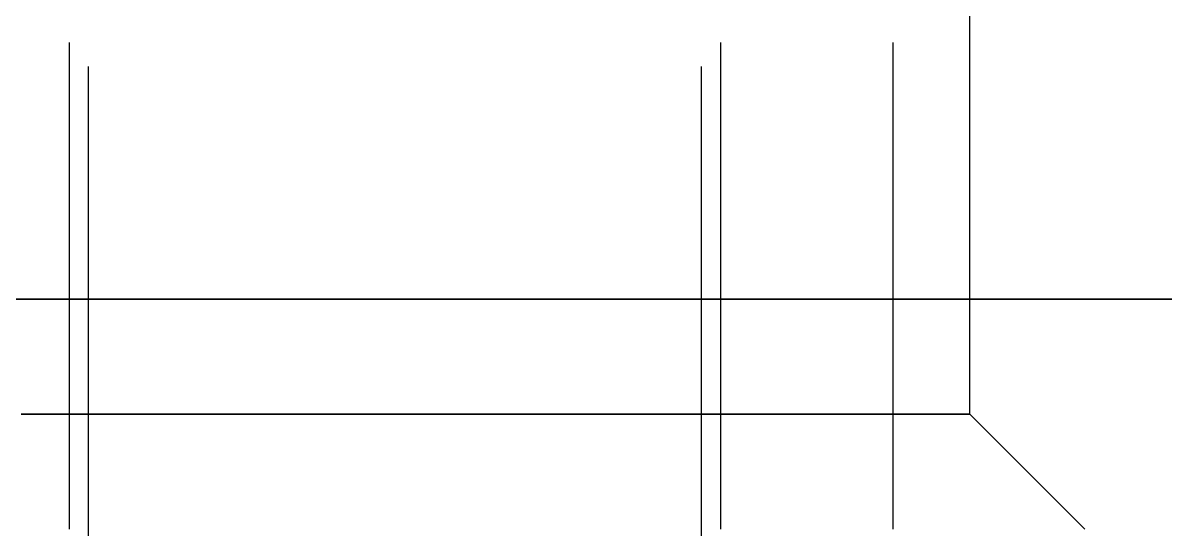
# Model space of a CAD drawing. Header units: millimetres. Extents: x -9 to 234, y -53 to 196.
# Drawn here: x 157.879 to 160.86, y -20.2 to -18.878 of the extents above; entities that cross this region are included whole.
import ezdxf

# ---------------------------------------------------------------- set-up
doc = ezdxf.new("R2010")
doc.units = ezdxf.units.MM
doc.linetypes.add('DASHED', pattern=[1.524, 1.27, -0.254])
doc.layers.add('HIDDEN', color=8, linetype='DASHED')

msp = doc.modelspace()

# ---------------------------------------------------------------- linework, layer by layer
at = {"layer": 'HIDDEN'}
for points in [[(158.05, -23.31), (158.05, 34.4)], [(159.65, -23.31), (159.65, 34.4)], [(158, -20.2), (158, 32.4)], [(159.7, -20.2), (159.7, 32.4)], [(160.15, -20.2), (160.15, 32.4)], [(160.35, -19.9), (160.35, 32.1)], [(160.90556, -19.6), (160.79444, -19.6), (160.68333, -19.6), (160.57222, -19.6), (160.46111, -19.6), (160.35, -19.6), (160.23889, -19.6), (160.12778, -19.6), (160.01667, -19.6), (159.90556, -19.6), (159.79444, -19.6), (159.68333, -19.6), (159.57222, -19.6), (159.46111, -19.6), (159.35, -19.6), (159.23889, -19.6), (159.12778, -19.6), (159.01667, -19.6), (158.90556, -19.6), (158.79444, -19.6), (158.68333, -19.6), (158.57222, -19.6), (158.46111, -19.6), (158.35, -19.6), (158.23889, -19.6), (158.12778, -19.6), (158.01667, -19.6), (157.90556, -19.6), (157.79444, -19.6)], [(160.87222, -19.6), (160.78968, -19.6), (160.70714, -19.6), (160.6246, -19.6), (160.54206, -19.6), (160.45952, -19.6), (160.37698, -19.6), (160.29444, -19.6), (160.2119, -19.6), (160.12937, -19.6), (160.04683, -19.6), (159.96429, -19.6), (159.88175, -19.6), (159.79921, -19.6), (159.71667, -19.6), (159.63413, -19.6), (159.55159, -19.6), (159.46905, -19.6), (159.38651, -19.6), (159.30397, -19.6), (159.22143, -19.6), (159.13889, -19.6), (159.05635, -19.6), (158.97381, -19.6), (158.89127, -19.6), (158.80873, -19.6), (158.72619, -19.6), (158.64365, -19.6), (158.56111, -19.6), (158.47857, -19.6), (158.39603, -19.6), (158.31349, -19.6), (158.23095, -19.6), (158.14841, -19.6), (158.06587, -19.6), (157.98333, -19.6), (157.90079, -19.6), (157.81825, -19.6)], [(157.85, -19.6), (157.90556, -19.6), (157.96111, -19.6), (158.01667, -19.6), (158.07222, -19.6), (158.12778, -19.6), (158.18333, -19.6), (158.23889, -19.6), (158.29444, -19.6), (158.35, -19.6), (158.40556, -19.6), (158.46111, -19.6), (158.51667, -19.6), (158.57222, -19.6), (158.62778, -19.6), (158.68333, -19.6), (158.73889, -19.6), (158.79444, -19.6), (158.85, -19.6)], [(157.85952, -19.6), (157.90079, -19.6), (157.94206, -19.6), (157.98333, -19.6), (158.0246, -19.6), (158.06587, -19.6), (158.10714, -19.6), (158.14841, -19.6), (158.18968, -19.6), (158.23095, -19.6), (158.27222, -19.6), (158.31349, -19.6), (158.35476, -19.6), (158.39603, -19.6), (158.4373, -19.6), (158.47857, -19.6), (158.51984, -19.6), (158.56111, -19.6), (158.60238, -19.6), (158.64365, -19.6), (158.68492, -19.6), (158.72619, -19.6), (158.76746, -19.6), (158.80873, -19.6), (158.85, -19.6)], [(158.85, -19.6), (158.90556, -19.6), (158.96111, -19.6), (159.01667, -19.6), (159.07222, -19.6), (159.12778, -19.6), (159.18333, -19.6), (159.23889, -19.6), (159.29444, -19.6), (159.35, -19.6), (159.40556, -19.6), (159.46111, -19.6), (159.51667, -19.6), (159.57222, -19.6), (159.62778, -19.6), (159.68333, -19.6), (159.73889, -19.6), (159.79444, -19.6), (159.85, -19.6), (159.90556, -19.6), (159.96111, -19.6), (160.01667, -19.6), (160.07222, -19.6), (160.12778, -19.6), (160.18333, -19.6), (160.23889, -19.6), (160.29444, -19.6), (160.35, -19.6), (160.40556, -19.6), (160.46111, -19.6), (160.51667, -19.6), (160.57222, -19.6), (160.62778, -19.6), (160.68333, -19.6), (160.73889, -19.6), (160.79444, -19.6), (160.85, -19.6), (160.90556, -19.6)], [(158.85, -19.6), (158.89127, -19.6), (158.93254, -19.6), (158.97381, -19.6), (159.01508, -19.6), (159.05635, -19.6), (159.09762, -19.6), (159.13889, -19.6), (159.18016, -19.6), (159.22143, -19.6), (159.2627, -19.6), (159.30397, -19.6), (159.34524, -19.6), (159.38651, -19.6), (159.42778, -19.6), (159.46905, -19.6), (159.51032, -19.6), (159.55159, -19.6), (159.59286, -19.6), (159.63413, -19.6), (159.6754, -19.6), (159.71667, -19.6), (159.75794, -19.6), (159.79921, -19.6), (159.84048, -19.6), (159.88175, -19.6), (159.92302, -19.6), (159.96429, -19.6), (160.00556, -19.6), (160.04683, -19.6), (160.0881, -19.6), (160.12937, -19.6), (160.17063, -19.6), (160.2119, -19.6), (160.25317, -19.6), (160.29444, -19.6), (160.33571, -19.6), (160.37698, -19.6), (160.41825, -19.6), (160.45952, -19.6), (160.50079, -19.6), (160.54206, -19.6), (160.58333, -19.6), (160.6246, -19.6), (160.66587, -19.6), (160.70714, -19.6), (160.74841, -19.6), (160.78968, -19.6), (160.83095, -19.6), (160.87222, -19.6)], [(160.35, -19.9), (160.30238, -19.9), (160.25476, -19.9), (160.20714, -19.9), (160.15952, -19.9), (160.1119, -19.9), (160.06429, -19.9), (160.01667, -19.9), (159.96905, -19.9), (159.92143, -19.9), (159.87381, -19.9), (159.82619, -19.9), (159.77857, -19.9), (159.73095, -19.9), (159.68333, -19.9), (159.63571, -19.9), (159.5881, -19.9), (159.54048, -19.9), (159.49286, -19.9), (159.44524, -19.9), (159.39762, -19.9), (159.35, -19.9), (159.30238, -19.9), (159.25476, -19.9), (159.20714, -19.9), (159.15952, -19.9), (159.1119, -19.9), (159.06429, -19.9), (159.01667, -19.9), (158.96905, -19.9), (158.92143, -19.9), (158.87381, -19.9), (158.82619, -19.9), (158.77857, -19.9), (158.73095, -19.9), (158.68333, -19.9), (158.63571, -19.9), (158.5881, -19.9), (158.54048, -19.9), (158.49286, -19.9), (158.44524, -19.9), (158.39762, -19.9), (158.35, -19.9), (158.30238, -19.9), (158.25476, -19.9), (158.20714, -19.9), (158.15952, -19.9), (158.1119, -19.9), (158.06429, -19.9), (158.01667, -19.9), (157.96905, -19.9), (157.92143, -19.9), (157.87381, -19.9)], [(157.87381, -19.9), (157.89762, -19.9), (157.92143, -19.9), (157.94524, -19.9), (157.96905, -19.9), (157.99286, -19.9), (158.01667, -19.9), (158.04048, -19.9), (158.06429, -19.9), (158.0881, -19.9), (158.1119, -19.9), (158.13571, -19.9), (158.15952, -19.9), (158.18333, -19.9), (158.20714, -19.9), (158.23095, -19.9), (158.25476, -19.9), (158.27857, -19.9), (158.30238, -19.9), (158.32619, -19.9), (158.35, -19.9), (158.37381, -19.9), (158.39762, -19.9), (158.42143, -19.9), (158.44524, -19.9), (158.46905, -19.9), (158.49286, -19.9), (158.51667, -19.9), (158.54048, -19.9), (158.56429, -19.9), (158.5881, -19.9), (158.6119, -19.9), (158.63571, -19.9), (158.65952, -19.9), (158.68333, -19.9), (158.70714, -19.9), (158.73095, -19.9), (158.75476, -19.9), (158.77857, -19.9), (158.80238, -19.9), (158.82619, -19.9), (158.85, -19.9)], [(158.85, -19.9), (158.87381, -19.9), (158.89762, -19.9), (158.92143, -19.9), (158.94524, -19.9), (158.96905, -19.9), (158.99286, -19.9), (159.01667, -19.9), (159.04048, -19.9), (159.06429, -19.9), (159.0881, -19.9), (159.1119, -19.9), (159.13571, -19.9), (159.15952, -19.9), (159.18333, -19.9), (159.20714, -19.9), (159.23095, -19.9), (159.25476, -19.9), (159.27857, -19.9), (159.30238, -19.9), (159.32619, -19.9), (159.35, -19.9), (159.37381, -19.9), (159.39762, -19.9), (159.42143, -19.9), (159.44524, -19.9), (159.46905, -19.9), (159.49286, -19.9), (159.51667, -19.9), (159.54048, -19.9), (159.56429, -19.9), (159.5881, -19.9), (159.6119, -19.9), (159.63571, -19.9), (159.65952, -19.9), (159.68333, -19.9), (159.70714, -19.9), (159.73095, -19.9), (159.75476, -19.9), (159.77857, -19.9), (159.80238, -19.9), (159.82619, -19.9), (159.85, -19.9), (159.87381, -19.9), (159.89762, -19.9), (159.92143, -19.9), (159.94524, -19.9), (159.96905, -19.9), (159.99286, -19.9), (160.01667, -19.9), (160.04048, -19.9), (160.06429, -19.9), (160.0881, -19.9), (160.1119, -19.9), (160.13571, -19.9), (160.15952, -19.9), (160.18333, -19.9), (160.20714, -19.9), (160.23095, -19.9), (160.25476, -19.9), (160.27857, -19.9), (160.30238, -19.9), (160.32619, -19.9), (160.35, -19.9)], [(160.35, -19.9), (160.65, -20.2)]]:
    msp.add_lwpolyline(points, dxfattribs=at)

doc.saveas('drawing.dxf')
